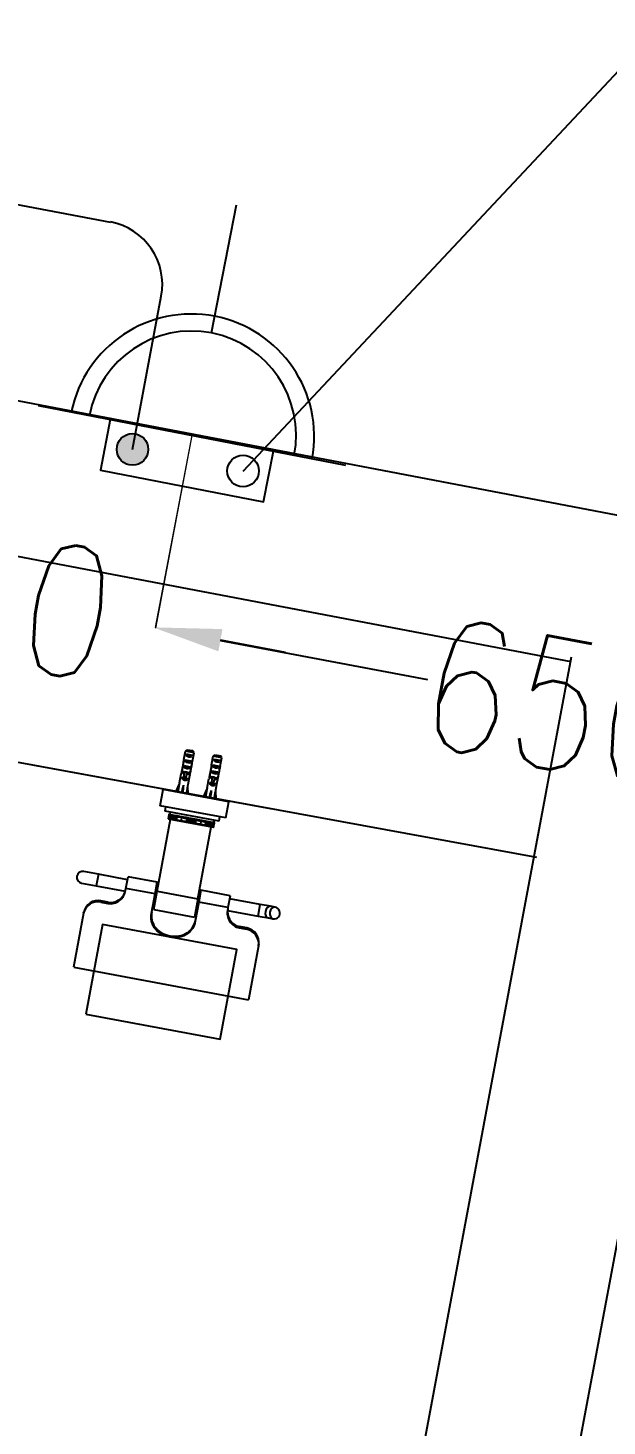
# Model space of a CAD drawing. Extents: x -678889171 to 586587, y -792238163 to 335485.
# Drawn here: x 58016 to 58472, y 30648 to 31747 of the extents above; entities that cross this region are included whole.
import ezdxf

# ---------------------------------------------------------------- set-up
doc = ezdxf.new("R2010")
doc.units = 0
doc.header["$MEASUREMENT"] = 0
doc.set_wipeout_variables(frame=1)
doc.layers.get('Defpoints').update_dxf_attribs({"color": 252})
for name, color, linetype in [('1', 8, 'Continuous'), ('E-POW-BLOCK', 4, 'Continuous'), ('loop line emped', 1, 'Continuous'), ('XR-A-9TH-FLOOR$0$A-ANNO-SYMB', 252, 'Continuous'), ('XR-Typ21$0$A-WALL', 252, 'Continuous'), ('XR-Typ21$0$XR-A-2ND-FURN$0$XR-A-TYP-2-3-5-6-7-9$0$A-FURN-SANT', 252, 'Continuous')]:
    doc.layers.add(name, color=color, linetype=linetype)
doc.styles.add('Work$0$E-M.MODUL', font='romans.shx', dxfattribs={"width": 0.8})
doc.dimstyles.new('Work$0$S-DIM', dxfattribs={"dimscale": 500, "dimtxt": 0.2065, "dimasz": 0.104, "dimexe": 0, "dimexo": 0, "dimgap": 0, "dimtad": 0, "dimdec": 0, "dimzin": 0, "dimdsep": 46, "dimtxsty": 'Work$0$E-M.MODUL', "dimcen": 0.25, "dimclrd": 5, "dimclre": 5, "dimclrt": 1, "dimadec": 0, "dimazin": 0, "dimtfac": 1, "dimtdec": 0, "dimtofl": 0, "dimtmove": 0, "dimatfit": 3, "dimfxl": 1, "dimtolj": 1, "dimtzin": 0, "dimlwe": 13, "dimarcsym": 0})

# ---------------------------------------------------------------- blocks, each defined once
blk = doc.blocks.new('SO1 WP')
at = {"layer": 'E-POW-BLOCK'}
h = blk.add_hatch(color=3, dxfattribs=at)
h.dxf.hatch_style = 1
edge = h.paths.add_edge_path()
edge.add_arc((-0.1064, -0.0481), 0.0303, 0, 360)
at = {"layer": 'E-POW-BLOCK', "color": 3}
for p, q in [((0, 0.2), (0, 0.45)), ((-0.3, 0), (0.3, 0))]:
    blk.add_line(p, q, dxfattribs=at)
blk.add_lwpolyline([(0.1593, 0), (-0.1593, 0), (-0.1593, -0.0988), (0.1593, -0.0988)], close=True, dxfattribs=at)
for centre in [(-0.1064, -0.0481), (0.1096, -0.0481)]:
    blk.add_circle(centre, 0.0303, dxfattribs=at)
for centre, radius, start, end in [((0, -0.0028), 0.2353, 0.6833, 179.3167), ((0, 0), 0.2, 0, 180)]:
    blk.add_arc(centre, radius, start, end, dxfattribs=at)
blk = doc.blocks.new('*D3239')
at = {"layer": '1', "color": 5, "lineweight": 13, "transparency": 16777216}
for p, q in [((58145.3, 31426.8), (58116.7, 31275.3)), ((58777.8, 31307.4), (58749.2, 31155.9))]:
    blk.add_line(p, q, dxfattribs=at)
at = {"layer": '1', "color": 5, "lineweight": -2, "transparency": 16777216}
for p, q in [((58167.8, 31265.6), (58330.5, 31234.9)), ((58698.1, 31165.6), (58535.3, 31196.3))]:
    blk.add_line(p, q, dxfattribs=at)
at = {"layer": '1', "color": 5, "transparency": 16777216}
for points in [[(58169.4, 31274.2), (58166.2, 31257.1), (58116.7, 31275.3)], [(58699.7, 31174.1), (58696.5, 31157), (58749.2, 31155.9)]]:
    blk.add_solid(points, dxfattribs=at)
at = {"layer": 'Defpoints', "color": 0, "transparency": 16777216}
for p in [(58145.3, 31426.8, 0), (58777.8, 31307.4), (58749.2, 31155.9)]:
    blk.add_point(p, dxfattribs=at)
at = {"layer": '1', "color": 1, "transparency": 16777216, "insert": (58432.9, 31215.6), "char_height": 103.25, "attachment_point": 5, "rotation": 349.3131, "style": 'Work$0$E-M.MODUL'}
blk.add_mtext('\\A1;650', dxfattribs=at)
blk = doc.blocks.new('*D3240')
at = {"layer": '1', "color": 5, "lineweight": 13, "transparency": 16777216}
for p, q in [((57869, 31479.6), (57840.1, 31328.7)), ((58145.3, 31426.8), (58116.4, 31275.9))]:
    blk.add_line(p, q, dxfattribs=at)
at = {"layer": '1', "color": 5, "lineweight": -2, "transparency": 16777216}
for p, q in [((57789, 31338.5), (57738, 31348.2)), ((58167.5, 31266.1), (58218.6, 31256.4))]:
    blk.add_line(p, q, dxfattribs=at)
at = {"layer": '1', "color": 5, "transparency": 16777216}
for points in [[(57790.7, 31347), (57787.4, 31329.9), (57840.1, 31328.7)], [(58169.1, 31274.6), (58165.9, 31257.6), (58116.4, 31275.9)]]:
    blk.add_solid(points, dxfattribs=at)
at = {"layer": 'Defpoints', "color": 0, "transparency": 16777216}
for p in [(57869, 31479.6, 0), (58145.3, 31426.8, 0), (57840.1, 31328.7)]:
    blk.add_point(p, dxfattribs=at)
at = {"layer": '1', "color": 1, "transparency": 16777216, "insert": (57978.3, 31302.3), "char_height": 103.25, "attachment_point": 5, "rotation": 349.1807, "style": 'Work$0$E-M.MODUL'}
blk.add_mtext('\\A1;300', dxfattribs=at)
blk = doc.blocks.new('XR-Typ21$0$XR-A-2ND-FURN$0$XR-A-TYP-2-3-5-6-7-9$0$XREF_3BR$0$SE4')
at = {"layer": 'XR-Typ21$0$XR-A-2ND-FURN$0$XR-A-TYP-2-3-5-6-7-9$0$A-FURN-SANT'}
for p, q in [((416.17, 481.06), (410.26, 481.06)), ((410.26, 475.29), (410.26, 481.06)), ((411.48, 482.26), (414.94, 482.26)), ((416.17, 475.29), (416.17, 481.06)), ((435.17, 481.06), (429.26, 481.06)), ((429.26, 475.29), (429.26, 481.06)), ((430.48, 482.26), (433.94, 482.26)), ((435.17, 475.29), (435.17, 481.06)), ((410.21, 473.4), (410.4, 473.4)), ((410.26, 475.29), (410.26, 475.15)), ((410.26, 475.15), (410.26, 475.15)), ((411.23, 479.26), (415.2, 479.26)), ((411.23, 479.26), (411.23, 478.26)), ((415.2, 478.26), (411.23, 478.26)), ((411.23, 475.26), (415.2, 475.26)), ((411.23, 475.26), (411.23, 474.26)), ((415.2, 474.26), (411.23, 474.26)), ((411.23, 471.26), (415.2, 471.26)), ((411.23, 471.26), (411.23, 470.26)), ((415.2, 479.26), (415.2, 478.26)), ((415.2, 475.26), (415.2, 474.26)), ((415.2, 471.26), (415.2, 470.26)), ((416.21, 473.4), (416.03, 473.4)), ((416.17, 475.15), (416.16, 475.15)), ((416.17, 475.29), (416.17, 475.15)), ((429.21, 473.4), (429.4, 473.4)), ((429.26, 475.29), (429.26, 475.15)), ((429.26, 475.15), (429.26, 475.15)), ((430.23, 479.26), (434.2, 479.26)), ((430.23, 479.26), (430.23, 478.26)), ((434.2, 478.26), (430.23, 478.26)), ((430.23, 475.26), (434.2, 475.26)), ((430.23, 475.26), (430.23, 474.26)), ((434.2, 474.26), (430.23, 474.26)), ((430.23, 471.26), (434.2, 471.26)), ((430.23, 471.26), (430.23, 470.26)), ((434.2, 479.26), (434.2, 478.26)), ((434.2, 475.26), (434.2, 474.26)), ((434.2, 471.26), (434.2, 470.26)), ((435.21, 473.4), (435.03, 473.4)), ((435.17, 475.15), (435.16, 475.15)), ((435.17, 475.29), (435.17, 475.15)), ((410.21, 468.38), (410.21, 466.83)), ((410.23, 467.52), (410.55, 467.52)), ((410.26, 465.71), (410.27, 465.71)), ((410.26, 465.71), (410.26, 465.49)), ((410.26, 459.25), (410.26, 465.49)), ((415.2, 470.26), (411.23, 470.26)), ((411.23, 467.26), (412.46, 467.26)), ((411.23, 467.26), (411.23, 466.41)), ((412.46, 466.41), (411.23, 466.41)), ((411.23, 463.26), (412.46, 463.26)), ((411.23, 463.26), (411.23, 462.41)), ((415.2, 462.41), (411.23, 462.41)), ((412.46, 467.26), (412.46, 467.49)), ((413.21, 467.26), (412.46, 467.26)), ((412.46, 463.81), (412.46, 467.26)), ((413.96, 463.81), (412.46, 463.81)), ((412.46, 463.2), (412.46, 463.81)), ((413.96, 463.2), (412.46, 463.2)), ((413.96, 467.26), (413.21, 467.26)), ((413.96, 467.26), (413.96, 467.49)), ((413.96, 467.26), (415.2, 467.26)), ((413.96, 463.81), (413.96, 467.26)), ((415.2, 466.41), (413.96, 466.41)), ((413.96, 463.2), (413.96, 463.81)), ((413.96, 463.26), (415.2, 463.26)), ((415.2, 467.26), (415.2, 466.41)), ((415.2, 463.26), (415.2, 462.41)), ((416.2, 467.52), (415.88, 467.52)), ((416.17, 465.71), (416.15, 465.71)), ((416.17, 465.71), (416.17, 465.49)), ((416.17, 459.25), (416.17, 465.49)), ((416.21, 466.83), (416.21, 468.38)), ((429.21, 468.38), (429.21, 466.83)), ((429.23, 467.52), (429.55, 467.52)), ((429.26, 465.71), (429.27, 465.71)), ((429.26, 465.71), (429.26, 465.49)), ((429.26, 459.25), (429.26, 465.49)), ((434.2, 470.26), (430.23, 470.26)), ((430.23, 467.26), (431.46, 467.26)), ((430.23, 467.26), (430.23, 466.41)), ((431.46, 466.41), (430.23, 466.41)), ((430.23, 463.26), (431.46, 463.26)), ((430.23, 463.26), (430.23, 462.41)), ((434.2, 462.41), (430.23, 462.41)), ((431.46, 467.26), (431.46, 467.49)), ((432.21, 467.26), (431.46, 467.26)), ((431.46, 463.81), (431.46, 467.26)), ((432.96, 463.81), (431.46, 463.81)), ((431.46, 463.2), (431.46, 463.81)), ((432.96, 463.2), (431.46, 463.2)), ((432.96, 467.26), (432.21, 467.26)), ((432.96, 467.26), (432.96, 467.49)), ((432.96, 467.26), (434.2, 467.26)), ((432.96, 463.81), (432.96, 467.26)), ((434.2, 466.41), (432.96, 466.41)), ((432.96, 463.2), (432.96, 463.81)), ((432.96, 463.26), (434.2, 463.26)), ((434.2, 467.26), (434.2, 466.41)), ((434.2, 463.26), (434.2, 462.41)), ((435.2, 467.52), (434.88, 467.52)), ((435.17, 465.71), (435.15, 465.71)), ((435.17, 465.71), (435.17, 465.49)), ((435.17, 459.25), (435.17, 465.49)), ((435.21, 466.83), (435.21, 468.38)), ((445.21, 452.76), (400.21, 452.76)), ((400.21, 441.76), (400.21, 452.76)), ((408.96, 452.76), (410.21, 458.25)), ((410.21, 459.25), (410.26, 459.25)), ((410.21, 459.25), (410.21, 458.25)), ((413.21, 452.76), (413.21, 458.25)), ((416.21, 459.25), (416.17, 459.25)), ((416.21, 458.25), (416.21, 459.25)), ((417.47, 452.76), (416.21, 458.25)), ((427.96, 452.76), (429.21, 458.25)), ((429.26, 459.25), (429.21, 459.25)), ((429.21, 459.25), (429.21, 458.25)), ((432.21, 452.76), (432.21, 458.25)), ((435.21, 459.25), (435.17, 459.25)), ((435.21, 458.25), (435.21, 459.25)), ((436.47, 452.76), (435.21, 458.25)), ((445.21, 441.76), (445.21, 452.76)), ((445.21, 441.76), (400.21, 441.76)), ((404.21, 438.76), (404.21, 441.76)), ((441.21, 438.76), (404.21, 438.76)), ((407.15, 437.07), (407.23, 437.07)), ((407.15, 437.07), (407.15, 434.32)), ((407.23, 434.32), (407.15, 434.32)), ((407.15, 434.32), (407.15, 434.14)), ((407.16, 434.14), (407.15, 434.14)), ((407.16, 434.32), (407.16, 434.14)), ((407.16, 434.14), (407.36, 434.14)), ((407.23, 434.32), (407.23, 437.07)), ((407.71, 437.07), (407.23, 437.07)), ((407.52, 434.32), (407.23, 434.32)), ((407.36, 434.32), (407.36, 434.14)), ((407.36, 434.14), (407.52, 434.14)), ((407.52, 434.32), (407.52, 434.14)), ((408.03, 434.14), (407.52, 434.14)), ((407.71, 438.76), (407.71, 437.07)), ((407.98, 437.07), (407.71, 437.07)), ((407.77, 436.16), (407.77, 437.07)), ((407.77, 436.16), (407.8, 436.16)), ((407.79, 437.07), (407.79, 436.45)), ((407.88, 436.45), (407.79, 436.45)), ((407.8, 436.45), (407.8, 436.16)), ((407.8, 436.16), (407.86, 436.16)), ((407.86, 436.16), (407.86, 436.45)), ((407.86, 436.16), (408.44, 436.16)), ((407.87, 437.07), (407.87, 436.45)), ((407.87, 436.45), (407.97, 436.45)), ((407.97, 436.45), (407.97, 437.07)), ((408.19, 437.07), (407.98, 437.07)), ((407.98, 437.07), (407.98, 436.45)), ((408.19, 436.45), (407.98, 436.45)), ((408.03, 434.14), (408.03, 436.16)), ((408.32, 434.51), (408.03, 434.51)), ((408.37, 434.32), (408.03, 434.32)), ((408.03, 434.14), (408.09, 434.14)), ((408.09, 434.32), (408.09, 434.14)), ((408.09, 434.14), (408.36, 434.14)), ((408.19, 436.45), (408.19, 437.07)), ((409.58, 437.07), (408.19, 437.07)), ((409.87, 436.45), (408.19, 436.45)), ((408.32, 434.51), (408.32, 436.16)), ((408.44, 434.51), (408.32, 434.51)), ((408.36, 434.51), (408.36, 434.14)), ((409.6, 434.14), (408.36, 434.14)), ((408.44, 436.45), (408.44, 434.5)), ((408.85, 434.5), (408.44, 434.5)), ((408.71, 384.76), (408.71, 434.14)), ((408.85, 434.5), (408.85, 436.45)), ((408.85, 434.5), (409.26, 434.5)), ((409.26, 434.5), (409.26, 436.45)), ((409.26, 434.5), (409.63, 434.5)), ((411.68, 437.07), (409.58, 437.07)), ((409.6, 434.14), (409.6, 434.5)), ((411.99, 434.14), (409.6, 434.14)), ((409.63, 434.5), (409.63, 436.45)), ((409.63, 434.5), (410.13, 434.5)), ((409.87, 436.45), (409.87, 437.07)), ((412.39, 436.45), (409.87, 436.45)), ((410.13, 434.5), (410.13, 436.45)), ((410.13, 434.5), (410.54, 434.5)), ((410.54, 434.5), (410.54, 436.45)), ((410.54, 434.5), (411.27, 434.5)), ((411.27, 434.5), (411.27, 436.45)), ((411.27, 434.5), (411.69, 434.5)), ((412.39, 437.07), (411.68, 437.07)), ((411.69, 434.5), (411.69, 436.45)), ((411.69, 434.5), (412.16, 434.5)), ((411.99, 434.14), (411.99, 434.5)), ((413.39, 434.14), (411.99, 434.14)), ((412.16, 434.5), (412.16, 436.45)), ((412.16, 434.5), (412.81, 434.5)), ((412.82, 437.07), (412.39, 437.07)), ((412.39, 436.45), (412.39, 437.07)), ((412.82, 436.45), (412.39, 436.45)), ((412.81, 434.5), (412.81, 436.45)), ((412.81, 434.5), (416.03, 434.5)), ((413.64, 437.07), (412.82, 437.07)), ((412.82, 436.45), (412.82, 437.07)), ((413.64, 436.45), (412.82, 436.45)), ((413.39, 434.14), (413.39, 434.5)), ((413.39, 434.14), (413.41, 434.14)), ((413.41, 434.14), (413.41, 434.5)), ((415.56, 437.07), (413.64, 437.07)), ((413.64, 436.45), (413.64, 437.07)), ((415.56, 436.45), (413.64, 436.45)), ((414.18, 434.5), (414.18, 434.14)), ((414.6, 434.14), (414.18, 434.14)), ((414.6, 434.5), (414.6, 434.14)), ((414.71, 434.14), (414.6, 434.14)), ((414.71, 434.14), (414.71, 434.5)), ((414.86, 434.14), (414.71, 434.14)), ((414.86, 434.14), (414.86, 434.5)), ((415.08, 434.14), (414.86, 434.14)), ((415.08, 434.14), (415.08, 434.5)), ((415.95, 434.14), (415.08, 434.14)), ((416.17, 437.07), (415.56, 437.07)), ((415.56, 436.45), (415.56, 437.07)), ((416.17, 436.45), (415.56, 436.45)), ((415.95, 434.14), (415.95, 434.5)), ((416.85, 434.14), (415.95, 434.14)), ((416.03, 434.5), (416.03, 436.45)), ((416.03, 434.5), (419.62, 434.5)), ((418.14, 437.07), (416.17, 437.07)), ((416.17, 436.45), (416.17, 437.07)), ((418.14, 436.45), (416.17, 436.45)), ((416.85, 434.14), (416.85, 434.5)), ((418.48, 434.14), (416.85, 434.14)), ((418.83, 437.07), (418.14, 437.07)), ((418.14, 436.45), (418.14, 437.07)), ((418.83, 436.45), (418.14, 436.45)), ((418.48, 434.14), (418.48, 434.5)), ((419.68, 434.14), (418.48, 434.14)), ((419.29, 437.07), (418.83, 437.07)), ((418.83, 436.45), (418.83, 437.07)), ((419.29, 436.45), (418.83, 436.45)), ((419.53, 437.07), (419.29, 437.07)), ((419.29, 436.45), (419.29, 437.07)), ((419.53, 436.45), (419.29, 436.45)), ((419.59, 437.07), (419.53, 437.07)), ((419.53, 436.45), (419.53, 437.07)), ((419.59, 436.45), (419.53, 436.45)), ((420.18, 437.07), (419.59, 437.07)), ((419.59, 436.45), (419.59, 437.07)), ((420.18, 436.45), (419.59, 436.45)), ((419.62, 434.5), (419.62, 436.45)), ((419.62, 434.5), (420.06, 434.5)), ((419.68, 434.14), (419.68, 434.5)), ((420.4, 434.14), (419.68, 434.14)), ((420.06, 436.45), (420.06, 434.5)), ((420.07, 434.5), (420.06, 434.5)), ((420.07, 434.5), (420.07, 436.45)), ((420.07, 434.5), (420.32, 434.5)), ((420.18, 436.45), (420.18, 437.07)), ((420.18, 437.07), (420.18, 437.07)), ((420.32, 437.07), (420.18, 437.07)), ((420.18, 436.45), (420.18, 437.07)), ((420.18, 436.45), (420.18, 436.45)), ((420.32, 434.5), (420.32, 437.07)), ((420.32, 437.07), (420.57, 437.07)), ((420.32, 434.5), (420.57, 434.5)), ((420.4, 434.14), (420.4, 434.5)), ((420.57, 437.07), (420.75, 437.07)), ((420.57, 434.5), (420.57, 437.07)), ((420.57, 435.05), (420.75, 435.05)), ((420.57, 434.5), (420.6, 434.5)), ((420.6, 434.5), (420.6, 435.05)), ((420.62, 434.5), (420.6, 434.5)), ((420.62, 434.5), (420.62, 435.05)), ((420.62, 434.5), (420.9, 434.5)), ((420.75, 435.05), (420.75, 437.07)), ((420.75, 437.07), (422.02, 437.07)), ((420.75, 435.05), (422.02, 435.05)), ((420.9, 434.5), (420.9, 435.05)), ((420.9, 434.5), (421.25, 434.5)), ((421.25, 434.5), (421.25, 435.05)), ((421.29, 434.5), (421.25, 434.5)), ((421.29, 434.5), (421.29, 435.05)), ((421.29, 434.5), (422.44, 434.5)), ((422.02, 435.05), (422.02, 437.07)), ((422.02, 437.07), (422.33, 437.07)), ((422.02, 435.05), (422.33, 435.05)), ((424.85, 437.07), (422.33, 437.07)), ((422.33, 435.05), (422.33, 437.07)), ((422.33, 435.05), (422.71, 435.05)), ((422.44, 434.5), (422.44, 435.05)), ((422.44, 434.5), (422.71, 434.5)), ((422.71, 435.05), (422.71, 437.07)), ((422.72, 435.42), (422.71, 435.42)), ((422.71, 435.42), (422.9, 435.42)), ((422.71, 434.5), (422.71, 435.05)), ((422.71, 434.5), (422.71, 435.05)), ((422.71, 434.5), (422.71, 434.5)), ((422.71, 434.29), (422.71, 434.3)), ((422.72, 434.5), (422.72, 435.42)), ((422.72, 435.42), (422.72, 434.5)), ((422.72, 434.5), (422.72, 434.5)), ((422.72, 434.5), (422.99, 434.5)), ((422.9, 435.42), (422.9, 437.07)), ((422.9, 435.42), (423.95, 435.42)), ((422.99, 434.5), (422.99, 435.42)), ((422.99, 434.5), (424.14, 434.5)), ((423.72, 434.5), (423.72, 434.49)), ((423.95, 435.42), (423.95, 437.07)), ((423.95, 435.42), (423.98, 435.42)), ((423.98, 435.42), (423.98, 437.07)), ((424.14, 437.07), (424.14, 434.5)), ((424.18, 434.5), (424.14, 434.5)), ((424.18, 434.5), (424.18, 437.07)), ((424.18, 434.5), (424.52, 434.5)), ((424.52, 434.5), (424.52, 437.07)), ((424.52, 434.5), (424.81, 434.5)), ((424.81, 437.07), (424.81, 434.5)), ((424.83, 434.5), (424.81, 434.5)), ((424.83, 434.5), (424.83, 437.07)), ((424.83, 434.5), (424.85, 434.5)), ((424.85, 437.07), (425.11, 437.07)), ((424.85, 437.07), (424.85, 434.5)), ((424.85, 434.5), (425.11, 434.5)), ((425.03, 434.14), (425.03, 434.5)), ((425.74, 434.14), (425.03, 434.14)), ((425.11, 434.5), (425.11, 437.07)), ((425.25, 437.07), (425.11, 437.07)), ((425.11, 434.5), (425.36, 434.5)), ((425.83, 437.07), (425.25, 437.07)), ((425.25, 437.07), (425.25, 437.07)), ((425.25, 436.45), (425.25, 437.07)), ((425.25, 437.07), (425.25, 436.45)), ((425.83, 436.45), (425.25, 436.45)), ((425.25, 436.45), (425.25, 436.45)), ((425.36, 434.5), (425.36, 436.45)), ((425.37, 434.5), (425.36, 434.5)), ((425.37, 434.5), (425.37, 436.45)), ((425.37, 434.5), (425.8, 434.5)), ((425.74, 434.14), (425.74, 434.5)), ((426.95, 434.14), (425.74, 434.14)), ((425.8, 434.5), (425.8, 436.45)), ((425.8, 434.5), (429.4, 434.5)), ((425.9, 437.07), (425.83, 437.07)), ((425.83, 436.45), (425.83, 437.07)), ((425.9, 436.45), (425.83, 436.45)), ((426.14, 437.07), (425.9, 437.07)), ((425.9, 436.45), (425.9, 437.07)), ((426.14, 436.45), (425.9, 436.45)), ((426.6, 437.07), (426.14, 437.07)), ((426.14, 436.45), (426.14, 437.07)), ((426.6, 436.45), (426.14, 436.45)), ((427.28, 437.07), (426.6, 437.07)), ((426.6, 436.45), (426.6, 437.07)), ((427.28, 436.45), (426.6, 436.45)), ((426.95, 434.14), (426.95, 434.5)), ((428.58, 434.14), (426.95, 434.14)), ((429.26, 437.07), (427.28, 437.07)), ((427.28, 436.45), (427.28, 437.07)), ((429.26, 436.45), (427.28, 436.45)), ((428.58, 434.14), (428.58, 434.5)), ((429.48, 434.14), (428.58, 434.14)), ((429.87, 437.07), (429.26, 437.07)), ((429.26, 436.45), (429.26, 437.07)), ((429.87, 436.45), (429.26, 436.45)), ((429.4, 434.5), (429.4, 436.45)), ((429.4, 434.5), (432.61, 434.5)), ((429.48, 434.14), (429.48, 434.5)), ((430.35, 434.14), (429.48, 434.14)), ((431.79, 437.07), (429.87, 437.07)), ((429.87, 436.45), (429.87, 437.07)), ((431.79, 436.45), (429.87, 436.45)), ((430.35, 434.14), (430.35, 434.5)), ((430.56, 434.14), (430.35, 434.14)), ((430.56, 434.14), (430.56, 434.5)), ((430.72, 434.14), (430.56, 434.14)), ((430.72, 434.14), (430.72, 434.5)), ((430.83, 434.14), (430.72, 434.14)), ((430.83, 434.14), (430.83, 434.5)), ((431.24, 434.14), (430.83, 434.14)), ((431.24, 434.14), (431.24, 434.5)), ((432.61, 437.07), (431.79, 437.07)), ((431.79, 436.45), (431.79, 437.07)), ((432.61, 436.45), (431.79, 436.45)), ((432.02, 434.5), (432.02, 434.14)), ((432.02, 434.14), (432.04, 434.14)), ((432.04, 434.14), (432.04, 434.5)), ((433.44, 434.14), (432.04, 434.14)), ((433.04, 437.07), (432.61, 437.07)), ((432.61, 436.45), (432.61, 437.07)), ((433.04, 436.45), (432.61, 436.45)), ((432.61, 434.5), (432.61, 436.45)), ((432.61, 434.5), (433.27, 434.5)), ((433.04, 436.45), (433.04, 437.07)), ((433.74, 437.07), (433.04, 437.07)), ((435.56, 436.45), (433.04, 436.45)), ((433.27, 434.5), (433.27, 436.45)), ((433.27, 434.5), (433.74, 434.5)), ((433.44, 434.14), (433.44, 434.5)), ((435.83, 434.14), (433.44, 434.14)), ((435.85, 437.07), (433.74, 437.07)), ((433.74, 434.5), (433.74, 436.45)), ((433.74, 434.5), (434.16, 434.5)), ((434.16, 434.5), (434.16, 436.45)), ((434.16, 434.5), (434.88, 434.5)), ((434.88, 434.5), (434.88, 436.45)), ((434.88, 434.5), (435.3, 434.5)), ((435.3, 434.5), (435.3, 436.45)), ((435.3, 434.5), (435.8, 434.5)), ((435.56, 436.45), (435.56, 437.07)), ((437.23, 436.45), (435.56, 436.45)), ((435.8, 434.5), (435.8, 436.45)), ((435.8, 434.5), (436.17, 434.5)), ((435.83, 434.14), (435.83, 434.5)), ((437.07, 434.14), (435.83, 434.14)), ((437.23, 437.07), (435.85, 437.07)), ((436.17, 434.5), (436.17, 436.45)), ((436.17, 434.5), (436.58, 434.5)), ((436.58, 434.5), (436.58, 436.45)), ((436.99, 434.5), (436.58, 434.5)), ((436.71, 384.76), (436.71, 434.14)), ((436.99, 434.5), (436.99, 436.45)), ((436.99, 436.16), (437.57, 436.16)), ((437.11, 434.51), (436.99, 434.51)), ((437.4, 434.32), (437.06, 434.32)), ((437.07, 434.14), (437.07, 434.51)), ((437.07, 434.14), (437.34, 434.14)), ((437.11, 434.51), (437.11, 436.16)), ((437.4, 434.51), (437.11, 434.51)), ((437.45, 437.07), (437.23, 437.07)), ((437.23, 436.45), (437.23, 437.07)), ((437.45, 436.45), (437.23, 436.45)), ((437.34, 434.32), (437.34, 434.14)), ((437.34, 434.14), (437.4, 434.14)), ((437.4, 434.14), (437.4, 436.16)), ((437.91, 434.14), (437.4, 434.14)), ((437.71, 437.07), (437.45, 437.07)), ((437.45, 436.45), (437.45, 437.07)), ((437.46, 436.45), (437.46, 437.07)), ((437.46, 436.45), (437.56, 436.45)), ((437.56, 436.45), (437.56, 437.07)), ((437.64, 436.45), (437.57, 436.45)), ((437.57, 436.16), (437.57, 436.45)), ((437.57, 436.16), (437.63, 436.16)), ((437.63, 436.16), (437.63, 436.45)), ((437.63, 436.16), (437.65, 436.16)), ((437.64, 436.45), (437.64, 437.07)), ((437.65, 436.16), (437.65, 437.07)), ((437.71, 438.76), (437.71, 437.07)), ((438.2, 437.07), (437.71, 437.07)), ((438.2, 434.32), (437.91, 434.32)), ((437.91, 434.32), (437.91, 434.14)), ((437.91, 434.14), (438.07, 434.14)), ((438.07, 434.32), (438.07, 434.14)), ((438.07, 434.14), (438.27, 434.14)), ((438.2, 437.07), (438.28, 437.07)), ((438.2, 434.32), (438.2, 437.07)), ((438.28, 434.32), (438.2, 434.32)), ((438.27, 434.32), (438.27, 434.14)), ((438.27, 434.14), (438.27, 434.32)), ((438.27, 434.14), (438.27, 434.14)), ((438.28, 434.32), (438.28, 437.07)), ((441.21, 438.76), (441.21, 441.76)), ((367.71, 388.76), (357.71, 388.76)), ((367.71, 388.76), (367.71, 380.76)), ((387.71, 388.76), (367.71, 388.76)), ((387.71, 382.67), (387.71, 390.76)), ((407.71, 390.76), (387.71, 390.76)), ((407.71, 382.67), (407.71, 390.76)), ((407.71, 382.67), (407.71, 390.76)), ((408.71, 390.76), (407.71, 390.76)), ((437.71, 390.76), (436.71, 390.76)), ((437.71, 390.76), (437.71, 382.67)), ((457.71, 390.76), (437.71, 390.76)), ((437.71, 390.76), (437.71, 382.67)), ((457.71, 390.76), (457.71, 382.67)), ((478.71, 388.76), (457.71, 388.76)), ((478.71, 380.76), (478.71, 388.76)), ((485.78, 388.76), (478.71, 388.76)), ((488.89, 388.76), (485.78, 388.76)), ((357.71, 380.76), (367.71, 380.76)), ((367.71, 380.76), (387.65, 380.76)), ((407.71, 382.67), (387.71, 382.67)), ((387.71, 381.52), (387.71, 382.67)), ((407.71, 369.56), (407.71, 382.67)), ((407.71, 378.76), (408.71, 378.76)), ((408.71, 384.76), (436.71, 384.76)), ((408.71, 372.26), (408.71, 384.76)), ((436.71, 384.76), (436.71, 372.26)), ((436.71, 378.76), (437.71, 378.76)), ((437.71, 382.67), (437.71, 369.56)), ((457.71, 382.67), (437.71, 382.67)), ((457.71, 382.67), (457.71, 381.52)), ((457.78, 380.76), (478.71, 380.76)), ((478.71, 380.76), (485.78, 380.76)), ((485.78, 380.76), (488.89, 380.76)), ((377.71, 371.5), (372.71, 371.5)), ((372.71, 371.5), (372.71, 370.57)), ((372.71, 370.57), (377.71, 370.57)), ((377.71, 370.57), (377.71, 371.5)), ((408.71, 372.26), (436.71, 372.26)), ((467.71, 370.57), (467.71, 371.5)), ((472.71, 371.5), (467.71, 371.5)), ((467.71, 370.57), (472.71, 370.57)), ((472.71, 370.57), (472.71, 371.5)), ((362.71, 361.07), (362.71, 361.94)), ((362.71, 361.07), (362.71, 324.14)), ((482.71, 361.94), (482.71, 361.07)), ((482.71, 361.07), (482.71, 324.14)), ((362.83, 324.13), (482.61, 324.13))]:
    blk.add_line(p, q, dxfattribs=at)
for points in [[(407.15, 434.14), (438.28, 434.14), (438.28, 437.07), (407.15, 437.07)], [(376.76, 294.53), (468.67, 294.53), (468.67, 355.96), (376.76, 355.96)]]:
    blk.add_lwpolyline(points, close=True, dxfattribs=at)
for centre, radius, start, end in [((420.59, 434.78), 0.303, 249.71302, 266.578), ((420.57, 434.6), 0.191, 245.50722, 295.34194), ((420.81, 433.77), 0.688, 95.98324, 109.00372), ((420.81, 433.94), 0.513, 94.83143, 107.19357), ((421.25, 430.62), 3.86, 76.28717, 96.71689), ((422.27, 434.51), 0.178, 230.81503, 271.77675), ((422.88, 435.53), 1.25, 262.23283, 271.7069), ((423.16, 434.51), 0.178, 268.22325, 308.91874), ((424.19, 430.54), 3.94, 82.70804, 103.56739), ((424.62, 433.93), 0.519, 72.56649, 84.48331), ((424.62, 433.77), 0.688, 70.99626, 84.01678), ((424.83, 434.78), 0.303, 273.422, 290.28698), ((357.71, 384.76), 4, 90, 270), ((488.89, 384.76), 4, 270, 90), ((377.45, 380.85), 10.28, 271.45446, 3.74332), ((377.59, 381.5), 10, 270.71481, 351.51348), ((382.77, 381.53), 4.95, 342.24937, 1.66275), ((467.97, 380.84), 10.28, 176.22774, 268.57448), ((462.67, 381.53), 4.95, 178.35026, 197.73761), ((467.8, 381.46), 9.96, 188.27566, 269.49604), ((372.71, 361.49), 10.01, 89.98537, 177.41079), ((372.68, 360.59), 9.98, 89.80923, 177.25394), ((472.72, 361.49), 10.01, 2.5889, 90.01493), ((472.75, 360.59), 9.98, 2.74641, 90.19042), ((374.07, 177.93), 146.65, 94.40601, 94.4421), ((472.51, 204.59), 119.99, 85.12277, 85.16713)]:
    blk.add_arc(centre, radius, start, end, dxfattribs=at)
for centre, major_axis, ratio, start_param, end_param in [((413.21, 473.4), (0, 10.51), 0.285569, 1.403348, 1.570796), ((413.21, 473.4), (0, -6.74), 0.445101, 4.712389, 4.895847), ((413.21, 470.94), (0, 6.74), 0.445101, 1.209195, 1.545119), ((413.21, 471.33), (0, -8.33), 0.359989, 4.738067, 5.192367), ((413.21, 477.04), (0, -10.51), 0.285569, -1.403348, -1.209195), ((413.21, 479.97), (3, 0), 0.760351, 3.989655, 5.435123), ((413.21, 475.97), (3, 0), 0.760351, 3.989655, 5.435123), ((413.21, 471.33), (0, -8.33), 0.359989, 1.090818, 1.545119), ((413.21, 477.04), (0, -10.51), 0.285569, 1.209195, 1.403348), ((413.21, 470.94), (0, 6.74), 0.445101, 4.738067, 5.073991), ((413.21, 473.4), (0, 6.74), 0.445101, 4.528931, 4.712389), ((413.21, 473.4), (0, 10.51), 0.285569, 4.712389, 4.879837), ((432.21, 473.4), (0, 10.51), 0.285569, 1.403348, 1.570796), ((432.21, 473.4), (0, 6.74), 0.445101, 1.570796, 1.754254), ((432.21, 470.94), (0, 6.74), 0.445101, 1.209195, 1.545119), ((432.21, 471.33), (0, -8.33), 0.359989, 4.738067, 5.192367), ((432.21, 477.04), (0, -10.51), 0.285569, -1.403348, -1.209195), ((432.21, 479.97), (3, 0), 0.760351, 3.989655, 5.435123), ((432.21, 475.97), (3, 0), 0.760351, 3.989655, 5.435123), ((432.21, 471.33), (0, -8.33), 0.359989, 1.090818, 1.545119), ((432.21, 477.04), (0, -10.51), 0.285569, 1.209195, 1.403348), ((432.21, 470.94), (0, 6.74), 0.445101, 4.738067, 5.073991), ((432.21, 473.4), (0, -6.74), 0.445101, 1.387338, 1.570796), ((432.21, 473.4), (0, 10.51), 0.285569, 4.712389, 4.879837), ((413.21, 468.38), (0, 8.33), 0.359989, 1.39272, 1.673729), ((413.21, 466.83), (0, 6.74), 0.445101, 1.467863, 1.738244), ((413.21, 464.37), (0, 6.74), 0.445101, 1.090818, 1.403348), ((413.21, 471.97), (3, 0), 0.760351, 3.989655, 5.435123), ((413.21, 468.6), (3, 0), 0.976011, 3.989655, 4.459709), ((413.21, 464.6), (3, 0), 0.976011, 3.989655, 5.435123), ((413.21, 474.32), (0, -7.06), 0.425017, 6.030505, 6.283185), ((413.21, 474.32), (0, 7.06), 0.425017, 3.141593, 3.394273), ((413.21, 468.6), (3, 0), 0.976011, 4.965069, 5.435123), ((413.21, 464.37), (0, 6.74), 0.445101, 4.879837, 5.192367), ((413.21, 468.38), (0, 8.33), 0.359989, 4.609456, 4.890466), ((413.21, 466.83), (0, 6.74), 0.445101, 4.544941, 4.815322), ((432.21, 468.38), (0, 8.33), 0.359989, 1.39272, 1.673729), ((432.21, 466.83), (0, 6.74), 0.445101, 1.467863, 1.738244), ((432.21, 464.37), (0, 6.74), 0.445101, 1.090818, 1.403348), ((432.21, 471.97), (3, 0), 0.760351, 3.989655, 5.435123), ((432.21, 468.6), (3, 0), 0.976011, 3.989655, 4.459709), ((432.21, 464.6), (3, 0), 0.976011, 3.989655, 5.435123), ((432.21, 474.32), (0, -7.06), 0.425017, 6.030505, 6.283185), ((432.21, 474.32), (0, 7.06), 0.425017, 3.141593, 3.394273), ((432.21, 468.6), (3, 0), 0.976011, 4.965069, 5.435123), ((432.21, 464.37), (0, 6.74), 0.445101, 4.879837, 5.192367), ((432.21, 468.38), (0, 8.33), 0.359989, 4.609456, 4.890466), ((432.21, 466.83), (0, 6.74), 0.445101, 4.544941, 4.815322), ((413.21, 471.38), (-0.76, -51.94), 0.055876, -1.314474, -1.20343), ((413.21, 471.38), (-2.9, -51.94), 0.014553, 1.205061, 1.316105), ((413.21, 471.38), (2.9, -51.94), 0.014553, -1.316105, -1.205061), ((413.21, 471.38), (0.76, -51.94), 0.055876, 1.20343, 1.314474), ((432.21, 471.38), (-0.76, -51.94), 0.055876, -1.314474, -1.20343), ((432.21, 471.38), (-2.9, -51.94), 0.014553, 1.205061, 1.316105), ((432.21, 471.38), (2.9, -51.94), 0.014553, -1.316105, -1.205061), ((432.21, 471.38), (0.76, -51.94), 0.055876, 1.20343, 1.314474), ((420.58, 434.6), (-0.068, 0.171), 0.902963, 2.7256, 3.147611), ((424.84, 434.6), (0.068, 0.171), 0.902963, 3.133356, 3.557585), ((485.78, 384.76), (0, -4), 0.707107, 3.141593, 6.283185), ((488.89, 384.76), (0, -4), 0.707107, 3.141593, 6.283185)]:
    blk.add_ellipse(centre, major_axis=major_axis, ratio=ratio, start_param=start_param, end_param=end_param, dxfattribs=at)
for points in [[(410.26, 481.06), (410.66, 481.47), (411.07, 481.87), (411.48, 482.26)], [(416.17, 481.06), (415.76, 481.47), (415.36, 481.87), (414.94, 482.26)], [(429.26, 481.06), (429.66, 481.47), (430.07, 481.87), (430.48, 482.26)], [(435.17, 481.06), (434.76, 481.47), (434.36, 481.87), (433.94, 482.26)], [(420.49, 434.43), (420.52, 434.42), (420.55, 434.41), (420.58, 434.42)], [(420.58, 434.48), (420.54, 434.46), (420.55, 434.44), (420.58, 434.42)], [(420.76, 434.45), (420.75, 434.45), (420.75, 434.45), (420.74, 434.45)], [(424.69, 434.45), (424.68, 434.45), (424.68, 434.45), (424.67, 434.45)], [(424.84, 434.42), (424.88, 434.44), (424.88, 434.46), (424.85, 434.48)], [(424.84, 434.42), (424.88, 434.41), (424.91, 434.42), (424.94, 434.43)]]:
    blk.add_open_spline(points, degree=3, dxfattribs=at)
for points, knots in [([(420.4, 434.48), (420.4, 434.48), (420.43, 434.45), (420.46, 434.44), (420.49, 434.43)], [0, 0, 0, 0, 0.233221, 1, 1, 1, 1]), ([(420.74, 434.45), (420.81, 434.46), (420.88, 434.47), (421.04, 434.47), (421.12, 434.48), (421.36, 434.48), (421.53, 434.47), (421.83, 434.45), (421.96, 434.43), (422.17, 434.39), (422.24, 434.36), (422.28, 434.33)], [0, 0, 0, 0, 0.125, 0.125, 0.25, 0.25, 0.5, 0.5, 0.75, 0.75, 1, 1, 1, 1]), ([(422.15, 434.38), (422.16, 434.36), (422.19, 434.34), (422.24, 434.32), (422.3, 434.3), (422.4, 434.29), (422.53, 434.28), (422.64, 434.29), (422.69, 434.29), (422.71, 434.3)], [0, 0, 0, 0, 0.081315, 0.172885, 0.303173, 0.525174, 0.708317, 0.899275, 1, 1, 1, 1]), ([(422.28, 434.33), (422.27, 434.32), (422.29, 434.32), (422.34, 434.3), (422.38, 434.29), (422.47, 434.29), (422.53, 434.29), (422.63, 434.29), (422.68, 434.29), (422.71, 434.3)], [0, 0, 0, 0, 0.25, 0.25, 0.5, 0.5, 0.75, 0.75, 1, 1, 1, 1]), ([(422.71, 434.3), (422.75, 434.29), (422.8, 434.29), (422.9, 434.29), (422.95, 434.29), (423.05, 434.29), (423.09, 434.3), (423.14, 434.32), (423.15, 434.32), (423.15, 434.33)], [0, 0, 0, 0, 0.25, 0.25, 0.5, 0.5, 0.75, 0.75, 1, 1, 1, 1]), ([(422.92, 434.28), (422.92, 434.28), (422.96, 434.28), (423.05, 434.29), (423.15, 434.31), (423.22, 434.33), (423.26, 434.36), (423.28, 434.37), (423.28, 434.38)], [0, 0, 0, 0, 0.012674, 0.296722, 0.605834, 0.842756, 0.990911, 1, 1, 1, 1]), ([(423.15, 434.33), (423.17, 434.35), (423.2, 434.36), (423.27, 434.39), (423.31, 434.4), (423.46, 434.43), (423.6, 434.45), (423.9, 434.47), (424.06, 434.48), (424.39, 434.47), (424.55, 434.47), (424.69, 434.45)], [0, 0, 0, 0, 0.125, 0.125, 0.25, 0.25, 0.5, 0.5, 0.75, 0.75, 1, 1, 1, 1]), ([(424.78, 434.43), (424.8, 434.42), (424.84, 434.41), (424.9, 434.41), (424.93, 434.43), (424.94, 434.43)], [0, 0, 0, 0, 0.418647, 0.862444, 1, 1, 1, 1]), ([(424.94, 434.43), (424.95, 434.43), (424.98, 434.44), (425.01, 434.46), (425.03, 434.48)], [0, 0, 0, 0, 0.310918, 1, 1, 1, 1]), ([(407.71, 370.48), (407.71, 368.64), (408.04, 366.87), (409.42, 363.54), (410.45, 362.05), (412.5, 360.16), (413.25, 359.6), (414.89, 358.61), (415.79, 358.18), (418.58, 357.17), (420.64, 356.81), (424.73, 356.81), (426.79, 357.15), (429.59, 358.16), (430.49, 358.59), (432.13, 359.57), (432.89, 360.13), (434.27, 361.4), (434.87, 362.08), (435.91, 363.56), (436.35, 364.36), (437.38, 366.84), (437.71, 368.64), (437.71, 370.48)], [0, 0, 0, 0, 0.125, 0.125, 0.25, 0.25, 0.3125, 0.3125, 0.375, 0.375, 0.5, 0.5, 0.625, 0.625, 0.6875, 0.6875, 0.75, 0.75, 0.8125, 0.8125, 0.875, 0.875, 1, 1, 1, 1]), ([(437.71, 369.56), (437.71, 367.72), (437.39, 365.96), (436, 362.65), (434.97, 361.17), (432.92, 359.28), (432.17, 358.72), (430.53, 357.74), (429.63, 357.32), (426.84, 356.31), (424.78, 355.96), (420.7, 355.95), (418.65, 356.3), (415.84, 357.3), (414.94, 357.72), (413.3, 358.7), (412.54, 359.25), (411.16, 360.51), (410.56, 361.2), (409.52, 362.67), (409.08, 363.47), (408.05, 365.93), (407.71, 367.72), (407.71, 369.56)], [0, 0, 0, 0, 0.125, 0.125, 0.25, 0.25, 0.3125, 0.3125, 0.375, 0.375, 0.5, 0.5, 0.625, 0.625, 0.6875, 0.6875, 0.75, 0.75, 0.8125, 0.8125, 0.875, 0.875, 1, 1, 1, 1])]:
    blk.add_open_spline(points, degree=3, knots=knots, dxfattribs=at)
blk = doc.blocks.new('XR-Typ21')
at = {"layer": 'XR-Typ21$0$A-WALL'}
for p, q in [((60150.5, 18057.4), (63097.5, 17495.7)), ((60128.4, 17939.5), (61243.6, 17726.9)), ((61068.6, 16792.3), (61244.3, 17730.6)), ((61186.5, 16770.1), (61362.2, 17708.5))]:
    blk.add_line(p, q, dxfattribs=at)
at = {"layer": 'XR-Typ21$0$XR-A-2ND-FURN$0$XR-A-TYP-2-3-5-6-7-9$0$A-FURN-SANT', "extrusion": (1.04739e-06, -1.98509e-07, -1), "xscale": -1.166667827585053, "yscale": 1.166667827585053, "zscale": -1.166667827585053, "rotation": 10.54176311481533}
blk.add_blockref('XR-Typ21$0$XR-A-2ND-FURN$0$XR-A-TYP-2-3-5-6-7-9$0$XREF_3BR$0$SE4', (-60367.5, 17192.4, 0.1), dxfattribs=at)
at = {"layer": 'XR-Typ21$0$XR-A-2ND-FURN$0$XR-A-TYP-2-3-5-6-7-9$0$A-FURN-SANT'}
blk.add_line((60099.1, 17778.3, 0), (61007.7, 17611.5, 0), dxfattribs=at)
at = {"layer": 'XR-Typ21$0$XR-A-2ND-FURN$0$XR-A-TYP-2-3-5-6-7-9$0$A-FURN-SANT', "extrusion": (1.04739e-06, -1.98509e-07, -1), "xscale": -1.166667827585053, "yscale": 1.166667827585053, "zscale": -1.166667827585053, "rotation": 10.54176311481533}
blk.add_blockref('XR-Typ21$0$XR-A-2ND-FURN$0$XR-A-TYP-2-3-5-6-7-9$0$XREF_3BR$0$SE4', (-60367.5, 17192.4, 0.1), dxfattribs=at)
at = {"layer": 'XR-Typ21$0$XR-A-2ND-FURN$0$XR-A-TYP-2-3-5-6-7-9$0$A-FURN-SANT'}
blk.add_line((60099.1, 17778.3, 0), (61216.6, 17573.1, 0), dxfattribs=at)

msp = doc.modelspace()

# ---------------------------------------------------------------- block references
at = {"layer": 'XR-A-9TH-FLOOR$0$A-ANNO-SYMB'}
msp.add_blockref('XR-Typ21', (-2800.4, 13522.1), dxfattribs=at)

# ---------------------------------------------------------------- next in the draw order: linework, layer by layer
at = {"layer": '1', "color": 4}
for p, q in [((57990.3, 31611.7), (58081.4, 31594.5)), ((58098.6, 31415.7, 0), (58121.3, 31536.2, 0))]:
    msp.add_line(p, q, dxfattribs=at)
at = {"layer": '1', "color": 4, "extrusion": (2.90065e-07, 1.54101e-06, 1)}
msp.add_arc((58072.2, 31545.4, 0.1), 50, 349.3399, 79.3399, dxfattribs=at)
at = {"layer": 'loop line emped', "color": 3}
msp.add_line((58185.6, 31398.8, 0), (58550.8, 31787.9, 0), dxfattribs=at)

# ---------------------------------------------------------------- next in the draw order: block references
at = {"layer": 'E-POW-BLOCK', "xscale": 410.1995351285418, "yscale": 410.1995351285418, "zscale": 410.1995351285418, "rotation": 349.0248664474273}
for p in [(57869, 31479.6, 0), (58145.3, 31426.8, 0)]:
    msp.add_blockref('SO1 WP', p, dxfattribs=at)

# ---------------------------------------------------------------- next in the draw order: dimensions: what is measured, and where the dimension line sits
at = {"layer": '1', "color": 2}
for p2, distance, text, picture, middle in [((57869, 31479.6, 0), 153.6, '300', '*D3240', (57978.3, 31302.3)), ((58777.8, 31307.4), -154.2, '650', '*D3239', (58432.9, 31215.6))]:
    dim = msp.add_aligned_dim(p1=(58145.3, 31426.8, 0), p2=p2, distance=distance, text=text, dimstyle='Work$0$S-DIM', dxfattribs=at)
    dim.commit()
    dim.dimension.update_dxf_attribs({"geometry": picture, "text_midpoint": middle})

doc.saveas('drawing.dxf')
